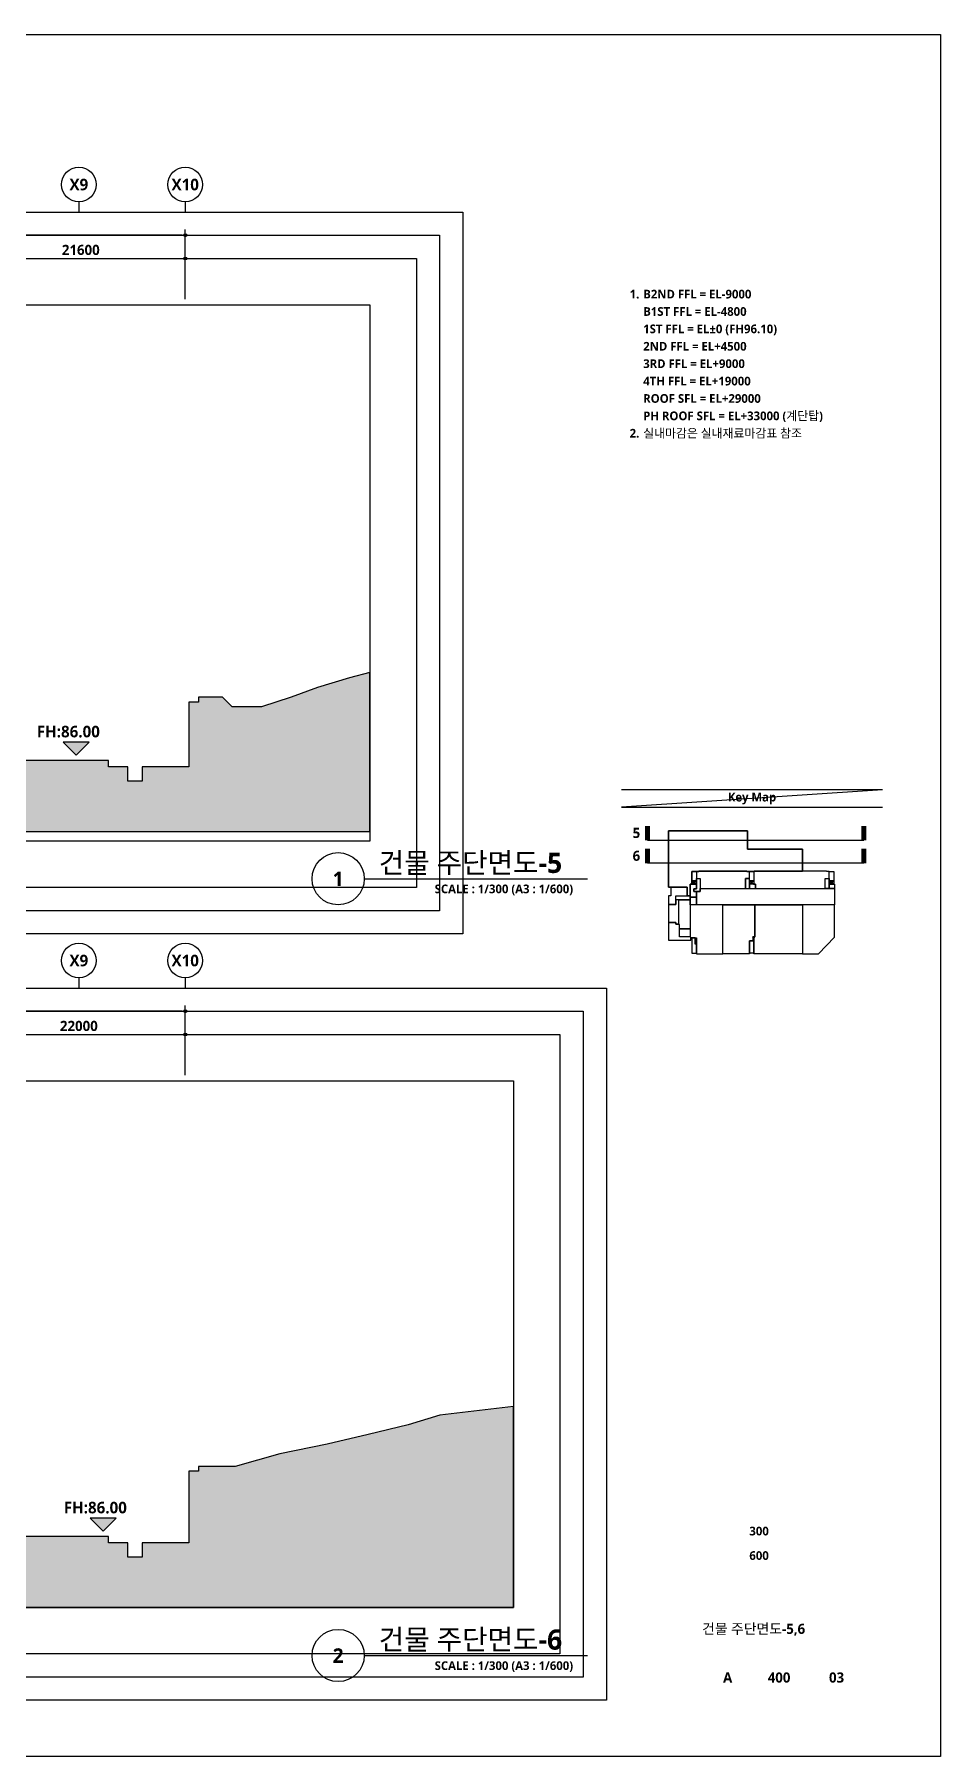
# Model space of a CAD drawing. Header units: millimetres. Extents: x 0 to 190005487, y 0 to 455456909.
# Drawn here: x 158296 to 252000, y 0 to 178200 of the extents above; entities that cross this region are included whole.
import ezdxf
from ezdxf.enums import TextEntityAlignment as Align

# ---------------------------------------------------------------- set-up
doc = ezdxf.new("R2010")
doc.units = ezdxf.units.MM
doc.header["$LTSCALE"] = 400
doc.header["$MEASUREMENT"] = 0
doc.header["$PDSIZE"] = -10
doc.layers.get('0').update_dxf_attribs({"linetype": 'CONTINUOUS'})
doc.layers.get('Defpoints').update_dxf_attribs({"color": 153, "linetype": 'CONTINUOUS'})
for name, color, linetype in [('A-ANNO-GRA1', 7, 'CONTINUOUS'), ('A-ANNO-KEY', 7, 'CONTINUOUS'), ('A-ANNO-NOTE', 7, 'CONTINUOUS'), ('A-ANNO-TEXT1', 7, 'CONTINUOUS'), ('A-ANNO-TITL', 7, 'CONTINUOUS'), ('A-ST-AXIS-BUB', 7, 'CONTINUOUS'), ('A-ST-AXIS-DIM', 7, 'CONTINUOUS'), ('AA-XXXX-TXT1', 2, 'CONTINUOUS'), ('AA-XXXX-TXT2', 3, 'CONTINUOUS'), ('elev', 8, 'CONTINUOUS'), ('X-SEC-종$0$A-ST-AXIS-BUB', 7, 'CONTINUOUS')]:
    doc.layers.add(name, color=color, linetype=linetype)
doc.layers.add('Defpoint', color=161, linetype='CONTINUOUS', plot=False)
doc.styles.add('SH_대대리576', font='NanumGothicBold.ttf')
doc.dimstyles.new('SHP 600', dxfattribs={"dimscale": 300, "dimtxt": 3.5, "dimasz": 1, "dimexe": 2, "dimexo": 2, "dimgap": 1, "dimtad": 1, "dimdec": 0, "dimzin": 0, "dimdsep": 46, "dimtxsty": 'SH_대대리576', "dimblk": 'DIMDOT', "dimcen": 0.09, "dimclrd": 256, "dimclre": 256, "dimclrt": 3, "dimadec": 0, "dimazin": 1, "dimtfac": 1, "dimtdec": 0, "dimtix": 1, "dimtmove": 2, "dimatfit": 0, "dimldrblk": 'DIMDOT', "dimfxl": 1, "dimtfillclr": 3, "dimtolj": 1, "dimtzin": 0, "dimlwd": -1, "dimlwe": -1, "dimarcsym": 0})

# ---------------------------------------------------------------- blocks, each defined once
blk = doc.blocks.new('G$C28DF506D')
blk.add_lwpolyline([(0, 3255), (0, 1425), (2340, 1425), (2340, 1725), (2265, 1725), (2265, 1740), (1155, 1740), (1155, 3030), (1095, 3030), (1095, 3060), (765, 3060), (765, 3255)], close=True)
at = {"layer": 'A-ANNO-KEY'}
for p, q in [((2902, 7538), (2423, 7223)), ((2423, 7538), (2902, 7223)), ((8377, 7538), (8857, 7223)), ((8857, 7538), (8377, 7223)), ((16627, 7223), (17108, 7538)), ((16627, 7538), (17108, 7223)), ((2760, 1012), (2902, 1642)), ((2760, 1642), (2902, 1012)), ((8745, 1327), (8884, 1770)), ((8884, 1327), (8745, 1770))]:
    blk.add_line(p, q, dxfattribs=at)
for points in [[(13890, 10845), (8190, 10845), (8190, 12720), (7290, 12720), (0, 12720), (0, 6900), (195, 6900), (270, 6900), (1950, 6900), (1950, 6015), (2265, 6015), (2265, 7223), (2423, 7223), (2423, 7538), (2423, 8505), (2902, 8505), (3165, 8505), (3165, 8550), (8115, 8550), (8115, 8505), (8377, 8505), (8865, 8505), (8865, 8550), (13890, 8550)], [(8190, 12720), (7290, 12720), (0, 12720), (0, 6900), (195, 6900), (270, 6900), (1950, 6900), (1950, 6015), (2265, 6015), (2265, 7223), (2423, 7223), (2423, 8505), (3165, 8505), (3165, 8550), (8115, 8550), (8115, 8505), (8865, 8505), (8865, 8550), (13890, 8550), (13890, 10845), (8190, 10845)], [(2265, 7223), (2902, 7223), (2902, 6722), (2635, 6722), (2635, 6434), (2902, 6434), (2902, 5864), (2265, 5864)], [(2423, 8505), (2902, 8505), (2902, 7538), (2423, 7538)], [(2902, 7223), (2423, 7223), (2423, 7538), (2902, 7538)], [(2635, 6434), (2635, 6722), (2902, 6722), (2902, 7788), (3300, 7788), (3300, 6750), (3300, 6750), (3300, 6434), (2902, 6434), (2902, 6434)], [(2902, 8505), (2902, 7788), (3300, 7788), (3300, 6750), (7980, 6750), (7980, 7788), (8377, 7788), (8377, 8505), (8115, 8505), (8115, 8550), (3165, 8550), (3165, 8505)], [(7980, 6754), (8377, 6754), (8377, 7788), (7980, 7788)], [(8377, 8505), (8857, 8505), (8857, 7538), (8377, 7538)], [(8377, 7538), (8857, 7538), (8857, 7223), (8377, 7223)], [(8377, 7223), (8377, 6754), (9015, 6754), (9015, 7204), (8857, 7204), (8857, 7223)], [(8865, 8550), (8865, 8505), (8857, 8505), (8857, 7204), (9015, 7204), (9015, 6750), (16230, 6750), (16230, 7788), (16627, 7788), (16627, 8505), (16365, 8505), (16365, 8550)], [(16627, 6754), (16230, 6754), (16230, 7788), (16627, 7788)], [(16627, 8505), (17108, 8505), (17108, 7538), (16627, 7538)], [(16627, 7538), (17108, 7538), (17108, 7223), (16627, 7223)], [(16627, 7223), (17190, 7223), (17190, 6754), (16627, 6754)], [(0, 6015), (0, 5100), (765, 5100), (765, 6015), (1950, 6015), (1950, 6900), (270, 6900), (270, 6015)], [(0, 5100), (0, 3255), (765, 3255), (765, 3060), (1095, 3060), (1095, 5580), (765, 5580), (765, 5100), (0, 5100)], [(765, 6015), (2265, 6015), (2265, 5580), (765, 5580)], [(1155, 2580), (1155, 3030), (1095, 3030), (1095, 5580), (2265, 5580), (2265, 2580)], [(2265, 5864), (2902, 5864), (2902, 5070), (2265, 5070)], [(2902, 5070), (2902, 6434), (3300, 6434), (3300, 6750), (7980, 6750), (7980, 6754), (9015, 6754), (9015, 6750), (16230, 6750), (16230, 6754), (17190, 6754), (17190, 5070)], [(2265, 1740), (2265, 1725), (2340, 1725), (2340, 1642), (2902, 1642), (2902, 0), (5640, 0), (5640, 5070), (2265, 5070)], [(2265, 1740), (2265, 1725), (2340, 1725), (2340, 1642), (2902, 1642), (2902, 0), (5640, 0), (5640, 5070), (2265, 5070)], [(8745, 1770), (8745, 1327), (8377, 1327), (8377, 0), (5640, 0), (5640, 5070), (8940, 5070), (8940, 1770), (8745, 1770)], [(8940, 1725), (8940, 5070), (13890, 5070), (13890, 0), (8857, 0), (8857, 1327), (8884, 1327), (8884, 1725), (8940, 1725)], [(13890, 5070), (13890, 0), (15540, 0), (17190, 1725), (17190, 5070)], [(1155, 2580), (2265, 2580), (2265, 1740), (1155, 1740), (1155, 2580)], [(2760, 1642), (2423, 1642), (2423, 82), (2902, 82), (2902, 1012), (2760, 1012)], [(8857, 82), (8377, 82), (8377, 1327), (8857, 1327)], [(8745, 1327), (8884, 1327), (8884, 1725), (8940, 1725), (8940, 1770), (8745, 1770)]]:
    blk.add_lwpolyline(points, close=True, dxfattribs=at)
blk.add_lwpolyline([(8865, 8505), (8115, 8505), (8115, 8550), (3165, 8550), (3165, 8505), (2423, 8505), (2423, 7223), (2265, 7223), (2265, 6015), (1950, 6015), (1950, 6900), (270, 6900), (270, 6900), (195, 6900), (0, 6900), (0, 12720), (7290, 12720), (7290, 12720), (8190, 12720), (8190, 10845), (8190, 10845), (8190, 10845), (13890, 10845), (13890, 8550), (8865, 8550)], dxfattribs=at)
blk = doc.blocks.new('DIMDOT')
at = {"color": 0}
blk.add_line((-2, 0), (2, 0), dxfattribs=at)
for radius in [0.5, 0.25]:
    blk.add_circle((0, 0), radius, dxfattribs=at)
blk = doc.blocks.new('*D1411')
at = {"layer": 'A-ST-AXIS-DIM'}
for p, q in [((59287, 150817), (59287, 158017)), ((173587, 157417), (59587, 157417)), ((173887, 150817), (173887, 158017))]:
    blk.add_line(p, q, dxfattribs=at)
at = {"layer": 'Defpoints', "color": 0}
for p in [(59287, 157417), (59287, 150217), (173887, 150217)]:
    blk.add_point(p, dxfattribs=at)
at = {"layer": 'A-ST-AXIS-DIM', "linetype": 'ByBlock', "xscale": 300, "yscale": 300, "zscale": 300, "rotation": 180}
blk.add_blockref('DIMDOT', (59287, 157417), dxfattribs=at)
at = {"layer": 'A-ST-AXIS-DIM', "linetype": 'ByBlock', "xscale": 300, "yscale": 300, "zscale": 300}
blk.add_blockref('DIMDOT', (173887, 157417), dxfattribs=at)
at = {"layer": 'A-ST-AXIS-DIM', "color": 3, "insert": (116587, 158297), "char_height": 1050, "attachment_point": 5, "style": 'SH_대대리576'}
blk.add_mtext('\\A1;114600', dxfattribs=at)
blk = doc.blocks.new('*U1200')
at = {"layer": 'A-ANNO-TITL'}
blk.add_line((0, 0), (3850, 0), dxfattribs=at)
blk.add_circle((-450, 0), 450, dxfattribs=at)
at = {"layer": 'AA-XXXX-TXT1', "style": 'SH_대대리576'}
blk.add_attdef('DWG.TITLE', (250, 100), '', height=350, dxfattribs=at)
at = {"layer": 'AA-XXXX-TXT1', "color": 7, "style": 'SH_대대리576'}
blk.add_attdef('NO1', text='', height=300, dxfattribs=at).set_placement((-450, 0), align=Align.MIDDLE)
at = {"layer": 'AA-XXXX-TXT1', "style": 'SH_대대리576'}
blk.add_attdef('SCALE', text='', height=150, dxfattribs=at).set_placement((3600, -100), align=Align.TOP_RIGHT)
blk = doc.blocks.new('G$C3CD03619')
at = {"layer": 'A-ANNO-TITL', "style": 'SH_대대리576'}
for s, p in [('1.', (547, 25992)), ('2.', (547, 11592))]:
    blk.add_text(s, height=900, dxfattribs=at).set_placement(p, align=Align.MIDDLE_CENTER)
for s, p in [('B2ND FFL = EL-9000', (1447, 25992)), ('B1ST FFL = EL-4800', (1447, 24192)), ('1ST FFL = EL%%p0 (FH96.10)', (1447, 22392)), ('2ND FFL = EL+4500', (1447, 20592)), ('3RD FFL = EL+9000', (1447, 18792)), ('4TH FFL = EL+19000', (1447, 16992)), ('ROOF SFL = EL+29000', (1447, 15192)), ('PH ROOF SFL = EL+33000 (계단탑)', (1447, 13392)), ('실내마감은 실내재료마감표 참조', (1447, 11592))]:
    blk.add_text(s, height=900, dxfattribs=at).set_placement(p, align=Align.MIDDLE_LEFT)
blk = doc.blocks.new('*D6030')
at = {"layer": 'A-ST-AXIS-DIM'}
for p, q in [((152287, 150817), (152287, 155617)), ((173887, 150817), (173887, 155617)), ((152587, 155017), (173587, 155017))]:
    blk.add_line(p, q, dxfattribs=at)
at = {"layer": 'Defpoints', "color": 0}
for p in [(173887, 155017), (152287, 150217), (173887, 150217)]:
    blk.add_point(p, dxfattribs=at)
at = {"layer": 'A-ST-AXIS-DIM', "linetype": 'ByBlock', "xscale": 300, "yscale": 300, "zscale": 300, "rotation": 180}
blk.add_blockref('DIMDOT', (152287, 155017), dxfattribs=at)
at = {"layer": 'A-ST-AXIS-DIM', "linetype": 'ByBlock', "xscale": 300, "yscale": 300, "zscale": 300}
blk.add_blockref('DIMDOT', (173887, 155017), dxfattribs=at)
at = {"layer": 'A-ST-AXIS-DIM', "color": 3, "insert": (163087, 155897), "char_height": 1050, "attachment_point": 5, "style": 'SH_대대리576'}
blk.add_mtext('\\A1;21600', dxfattribs=at)
blk = doc.blocks.new('X-SEC-종$0$A-ST-AXIS-BUB-1')
at = {"layer": 'A-ST-AXIS-BUB'}
blk.add_line((0, 350), (0, 0), dxfattribs=at)
blk.add_circle((0, 950), 600, dxfattribs=at)
blk = doc.blocks.new('*D6044')
at = {"layer": 'A-ST-AXIS-DIM'}
for p, q in [((59287, 70519), (59287, 77719)), ((173587, 77119), (59587, 77119)), ((173887, 70519), (173887, 77719))]:
    blk.add_line(p, q, dxfattribs=at)
at = {"layer": 'Defpoints', "color": 0}
for p in [(59287, 77119), (59287, 69919), (173887, 69919)]:
    blk.add_point(p, dxfattribs=at)
at = {"layer": 'A-ST-AXIS-DIM', "linetype": 'ByBlock', "xscale": 300, "yscale": 300, "zscale": 300, "rotation": 180}
blk.add_blockref('DIMDOT', (59287, 77119), dxfattribs=at)
at = {"layer": 'A-ST-AXIS-DIM', "linetype": 'ByBlock', "xscale": 300, "yscale": 300, "zscale": 300}
blk.add_blockref('DIMDOT', (173887, 77119), dxfattribs=at)
at = {"layer": 'A-ST-AXIS-DIM', "color": 3, "insert": (116587, 77999), "char_height": 1050, "attachment_point": 5, "style": 'SH_대대리576'}
blk.add_mtext('\\A1;114600', dxfattribs=at)
blk = doc.blocks.new('*D6054')
at = {"layer": 'A-ST-AXIS-DIM'}
for p, q in [((151887, 70519), (151887, 75319)), ((173887, 70519), (173887, 75319)), ((152187, 74719), (173587, 74719))]:
    blk.add_line(p, q, dxfattribs=at)
at = {"layer": 'Defpoints', "color": 0}
for p in [(173887, 74719), (151887, 69919), (173887, 69919)]:
    blk.add_point(p, dxfattribs=at)
at = {"layer": 'A-ST-AXIS-DIM', "linetype": 'ByBlock', "xscale": 300, "yscale": 300, "zscale": 300, "rotation": 180}
blk.add_blockref('DIMDOT', (151887, 74719), dxfattribs=at)
at = {"layer": 'A-ST-AXIS-DIM', "linetype": 'ByBlock', "xscale": 300, "yscale": 300, "zscale": 300}
blk.add_blockref('DIMDOT', (173887, 74719), dxfattribs=at)
at = {"layer": 'A-ST-AXIS-DIM', "color": 3, "insert": (162887, 75597), "char_height": 1050, "attachment_point": 5, "style": 'SH_대대리576'}
blk.add_mtext('\\A1;22000', dxfattribs=at)

msp = doc.modelspace()

# ---------------------------------------------------------------- hatches: boundary and pattern name
at = {"transparency": 33554687}
h = msp.add_hatch(color=256, dxfattribs=at)
h.dxf.hatch_style = 1
h.paths.add_polyline_path([(163964.8, 104967.4), (161264.8, 104967.4), (162614.8, 103617.4)])
h = msp.add_hatch(color=256, dxfattribs=at)
h.dxf.hatch_style = 1
h.paths.add_polyline_path([(166755.5, 24669.3), (164055.5, 24669.3), (165405.5, 23319.3)])
at = {"layer": 'elev', "transparency": 33554687}
h = msp.add_hatch(color=256, dxfattribs=at)
h.dxf.hatch_style = 1
h.paths.add_polyline_path([(43039.3, 95717.4), (192988.5, 95717.4), (192988.5, 112174.8), (190887.3, 111617.4), (187557.3, 110617.4), (184827.3, 109617.4), (181777.3, 108617.4), (178749.3, 108617.4), (177733.3, 109617.4), (175251.7, 109617.4), (175251.7, 109117.4), (174251.7, 109117.4), (174251.7, 102417.4), (169451.7, 102417.4), (169451.7, 100917.4), (167951.7, 100917.4), (167951.7, 102417.4), (165951.7, 102417.4), (165951.7, 103057.4), (152287.3, 103057.4), (152287.3, 102417.4), (152387.3, 102417.4), (152387.3, 102357.4), (141187.3, 102357.4), (141187.3, 102417.4), (141287.3, 102417.4), (141287.3, 103057.4), (114487.3, 103057.4), (114487.3, 102117.4), (114587.3, 102117.4), (114587.3, 102057.4), (113187.3, 102057.4), (113187.3, 102117.4), (113287.3, 102117.4), (113287.3, 103057.4), (109537.3, 103057.4), (109537.3, 102117.4), (109637.3, 102117.4), (109637.3, 102057.4), (106137.3, 102057.4), (106137.3, 102117.4), (106237.3, 102117.4), (106237.3, 103057.4), (102637.3, 103057.4), (102637.3, 102117.4), (102737.3, 102117.4), (102737.3, 102057.4), (99237.3, 102057.4), (99237.3, 102117.4), (99337.3, 102117.4), (99337.3, 103057.4), (94137.3, 103057.4), (94137.3, 102117.4), (94237.3, 102117.4), (94237.3, 102057.4), (90737.3, 102057.4), (90737.3, 102117.4), (90837.3, 102117.4), (90837.3, 103057.4), (87537.3, 103057.4), (87537.3, 102117.4), (87637.3, 102117.4), (87637.3, 102057.4), (84137.3, 102057.4), (84137.3, 102117.4), (84237.3, 102117.4), (84237.3, 103057.4), (81937.3, 103057.4), (81937.3, 102117.4), (82037.3, 102117.4), (82037.3, 102057.4), (78537.3, 102057.4), (78537.3, 102117.4), (78637.3, 102117.4), (78637.3, 103057.4), (73737.3, 103057.4), (73737.3, 102117.4), (73837.3, 102117.4), (73837.3, 102057.4), (70337.3, 102057.4), (70337.3, 102117.4), (70437.3, 102117.4), (70437.3, 103057.4), (66237.3, 103057.4), (66237.3, 101917.4), (66337.3, 101917.4), (66337.3, 101857.4), (58787.3, 101857.4), (58787.3, 101917.4), (58887.3, 101917.4), (58887.3, 108867.4), (58757.3, 108917.4), (58757.3, 109467.4), (80035.9, 109467.4), (72258.1, 110167.4), (43039.3, 110167.4)])
h = msp.add_hatch(color=256, dxfattribs=at)
h.dxf.hatch_style = 1
h.paths.add_polyline_path([(40364.3, 15419.3), (207844.4, 15419.3), (207844.4, 36212.2), (200210.3, 35319.3), (196930.3, 34319.3), (192820.3, 33319.3), (188580.3, 32319.3), (183660.3, 31319.3), (179060.3, 30019.3), (175251.7, 30019.3), (175251.7, 29519.3), (174251.7, 29519.3), (174251.7, 22119.3), (169451.7, 22119.3), (169451.7, 20619.3), (167951.7, 20619.3), (167951.7, 22119.3), (165951.7, 22119.3), (165951.7, 22759.3), (66237.3, 22759.3), (66237.3, 21619.3), (66337.3, 21619.3), (66337.3, 21559.3), (58787.3, 21559.3), (58787.3, 21619.3), (58887.3, 21619.3), (58887.3, 28569.3), (58757.3, 28619.3), (58757.3, 29169.3), (72107.3, 29169.3), (72107.3, 30462.1), (64215.8, 29819.3), (40364.3, 29819.3)])

# ---------------------------------------------------------------- linework, layer by layer
for points in [[(163964.8, 104967.4), (161264.8, 104967.4), (162614.8, 103617.4)], [(166755.5, 24669.3), (164055.5, 24669.3), (165405.5, 23319.3)]]:
    msp.add_lwpolyline(points, close=True)
at = {"layer": 'A-ANNO-GRA1'}
for p, q in [((246000, 100030.5), (219000, 100030.5)), ((219000, 98230.5), (246000, 98230.5))]:
    msp.add_line(p, q, dxfattribs=at)
at = {"layer": 'A-ST-AXIS-DIM', "color": 2}
for p, q in [((244064.3, 94800.5), (221699.2, 94800.5)), ((244064.3, 92437.7), (221699.2, 92437.7))]:
    msp.add_line(p, q, dxfattribs=at)
at = {"layer": 'A-ST-AXIS-DIM', "color": 2, "const_width": 500}
for points in [[(221699.2, 94800.5), (221699.2, 96300.5)], [(244064.3, 94800.5), (244064.3, 96300.5)], [(221699.2, 92437.7), (221699.2, 93937.7)], [(244064.3, 92437.7), (244064.3, 93937.7)]]:
    msp.add_lwpolyline(points, dxfattribs=at)
at = {"layer": 'Defpoint'}
msp.add_line((246000, 100030.5), (219000, 98230.5), dxfattribs=at)
for points in [[(0, 178200), (252000, 178200), (252000, 0), (0, 0)], [(0, 178200), (252000, 178200), (252000, 0), (0, 0)], [(29867.9, 159817.4), (202588.5, 159817.4), (202588.5, 85117.4), (29867.9, 85117.4)], [(32267.9, 157417.4), (200188.5, 157417.4), (200188.5, 87517.4), (32267.9, 87517.4)], [(34667.9, 155017.4), (197788.5, 155017.4), (197788.5, 89917.4), (34667.9, 89917.4)], [(39467.9, 150217.4), (192988.5, 150217.4), (192988.5, 94717.4), (39467.9, 94717.4)], [(24697.9, 79519.3), (217444.4, 79519.3), (217444.4, 5819.3), (24697.9, 5819.3)], [(27097.9, 77119.3), (215044.4, 77119.3), (215044.4, 8219.3), (27097.9, 8219.3)], [(29497.9, 74719.3), (212644.4, 74719.3), (212644.4, 10619.3), (29497.9, 10619.3)], [(34297.9, 69919.3), (207844.4, 69919.3), (207844.4, 15419.3), (34297.9, 15419.3)]]:
    msp.add_lwpolyline(points, close=True, dxfattribs=at)
at = {"layer": 'elev'}
for points in [[(43039.3, 95717.4), (192988.5, 95717.4), (192988.5, 112174.8), (190887.3, 111617.4), (187557.3, 110617.4), (184827.3, 109617.4), (181777.3, 108617.4), (178749.3, 108617.4), (177733.3, 109617.4), (175251.7, 109617.4), (175251.7, 109117.4), (174251.7, 109117.4), (174251.7, 102417.4), (169451.7, 102417.4), (169451.7, 100917.4), (167951.7, 100917.4), (167951.7, 102417.4), (165951.7, 102417.4), (165951.7, 103057.4), (152287.3, 103057.4)], [(40364.3, 15419.3), (207844.4, 15419.3), (207844.4, 36212.2), (200210.3, 35319.3), (196930.3, 34319.3), (192820.3, 33319.3), (188580.3, 32319.3), (183660.3, 31319.3), (179060.3, 30019.3), (175251.7, 30019.3), (175251.7, 29519.3), (174251.7, 29519.3), (174251.7, 22119.3), (169451.7, 22119.3), (169451.7, 20619.3), (167951.7, 20619.3), (167951.7, 22119.3), (165951.7, 22119.3), (165951.7, 22759.3), (66237.3, 22759.3)]]:
    msp.add_lwpolyline(points, dxfattribs=at)

# ---------------------------------------------------------------- block references
for name, p in [('G$C3CD03619', (219802.4, 125338.9)), ('G$C28DF506D', (223850.1, 83066.2))]:
    msp.add_blockref(name, p)
ref = msp.add_blockref('*U1200', (192401.7, 90832.9), dxfattribs=dict(xscale=6, yscale=6, zscale=6))
ref.add_attrib('SCALE', 'SCALE : 1/300 (A3 : 1/600)', dxfattribs={"layer": 'A-ANNO-TITL', "height": 900, "style": 'SH_대대리576'}).set_placement((214001.9, 90232.9), align=Align.TOP_RIGHT)
ref.add_attrib('DWG.TITLE', '건물 주단면도-5', (193901.7, 91432.9), dxfattribs={"layer": 'A-ANNO-TITL', "height": 2100, "style": 'SH_대대리576'})
ref.add_attrib('NO1', '1', dxfattribs={"layer": 'A-ANNO-TITL', "color": 7, "height": 1500, "style": 'SH_대대리576'}).set_placement((189701.7, 90832.9), align=Align.MIDDLE)
ref = msp.add_blockref('*U1200', (192401.7, 10458.5), dxfattribs=dict(xscale=6, yscale=6, zscale=6))
ref.add_attrib('SCALE', 'SCALE : 1/300 (A3 : 1/600)', dxfattribs={"layer": 'A-ANNO-TITL', "height": 900, "style": 'SH_대대리576'}).set_placement((214001.9, 9858.5), align=Align.TOP_RIGHT)
ref.add_attrib('DWG.TITLE', '건물 주단면도-6', (193901.7, 11058.5), dxfattribs={"layer": 'A-ANNO-TITL', "height": 2100, "style": 'SH_대대리576'})
ref.add_attrib('NO1', '2', dxfattribs={"layer": 'A-ANNO-TITL', "color": 7, "height": 1500, "style": 'SH_대대리576'}).set_placement((189701.7, 10458.5), align=Align.MIDDLE)
at = {"layer": 'X-SEC-종$0$A-ST-AXIS-BUB', "xscale": 3, "yscale": 3, "zscale": 3}
for p in [(162887.3, 159817.4), (173887.3, 159817.4), (162887.3, 79519.3), (173887.3, 79519.3)]:
    msp.add_blockref('X-SEC-종$0$A-ST-AXIS-BUB-1', p, dxfattribs=at)

# ---------------------------------------------------------------- texts
at = {"layer": 'A-ANNO-NOTE', "style": 'SH_대대리576'}
for s, height, p in [('Key Map', 900, (232500, 99130.5)), ('5', 1050, (220548.5, 95572.6)), ('6', 1050, (220548.5, 93209.8))]:
    msp.add_text(s, height=height, dxfattribs=at).set_placement(p, align=Align.MIDDLE)
at = {"layer": 'A-ANNO-TEXT1', "style": 'SH_대대리576'}
for s, p in [('X9', (162887.3, 162667.4)), ('X10', (173887.3, 162667.4)), ('X9', (162887.3, 82369.3)), ('X10', (173887.3, 82369.3))]:
    msp.add_text(s, height=1200, dxfattribs=at).set_placement(p, align=Align.MIDDLE_CENTER)
at = {"layer": 'A-ANNO-TITL', "style": 'SH_대대리576'}
for s, height, p in [('300', 900, (233235.5, 23333.4)), ('600', 900, (233235.5, 20800.2)), ('건물 주단면도-5,6', 1050, (232670.3, 13191.8)), ('A', 1050, (229987.6, 8181.3)), ('400', 1050, (235300.8, 8181.3)), ('03', 1050, (241247.3, 8181.3))]:
    msp.add_text(s, height=height, dxfattribs=at).set_placement(p, align=Align.MIDDLE)
at = {"layer": 'AA-XXXX-TXT2', "style": 'SH_대대리576'}
for p in [(158541.3, 105462.6), (161331.9, 25164.5)]:
    msp.add_text('FH:86.00', height=1200, dxfattribs=at).set_placement(p)

# ---------------------------------------------------------------- dimensions: what is measured, and where the dimension line sits
at = {"layer": 'A-ST-AXIS-DIM'}
for base, p1, p2, picture, middle in [((59287.3, 157417.4), (173887.3, 150217.4), (59287.3, 150217.4), '*D1411', (116587.3, 158296.9)), ((59287.3, 77119.3), (173887.3, 69919.3), (59287.3, 69919.3), '*D6044', (116587.3, 77998.8))]:
    dim = msp.add_linear_dim(base=base, p1=p1, p2=p2, dimstyle='SHP 600', override={"dimtxsty": 'SH_대대리576', "dimldrblk": 'DIMDOT'}, dxfattribs=at)
    dim.commit()
    dim.dimension.update_dxf_attribs({"geometry": picture, "text_midpoint": middle})
for base, p1, p2, picture, middle in [((173887.3, 155017.4), (152287.3, 150217.4), (173887.3, 150217.4), '*D6030', (163087.3, 155896.9)), ((173887.3, 74719.3), (151887.3, 69919.3), (173887.3, 69919.3), '*D6054', (162887.3, 75596.5))]:
    dim = msp.add_linear_dim(base=base, p1=p1, p2=p2, angle=180, dimstyle='SHP 600', dxfattribs=at)
    dim.commit()
    dim.dimension.update_dxf_attribs({"geometry": picture, "text_midpoint": middle})

doc.saveas('drawing.dxf')
